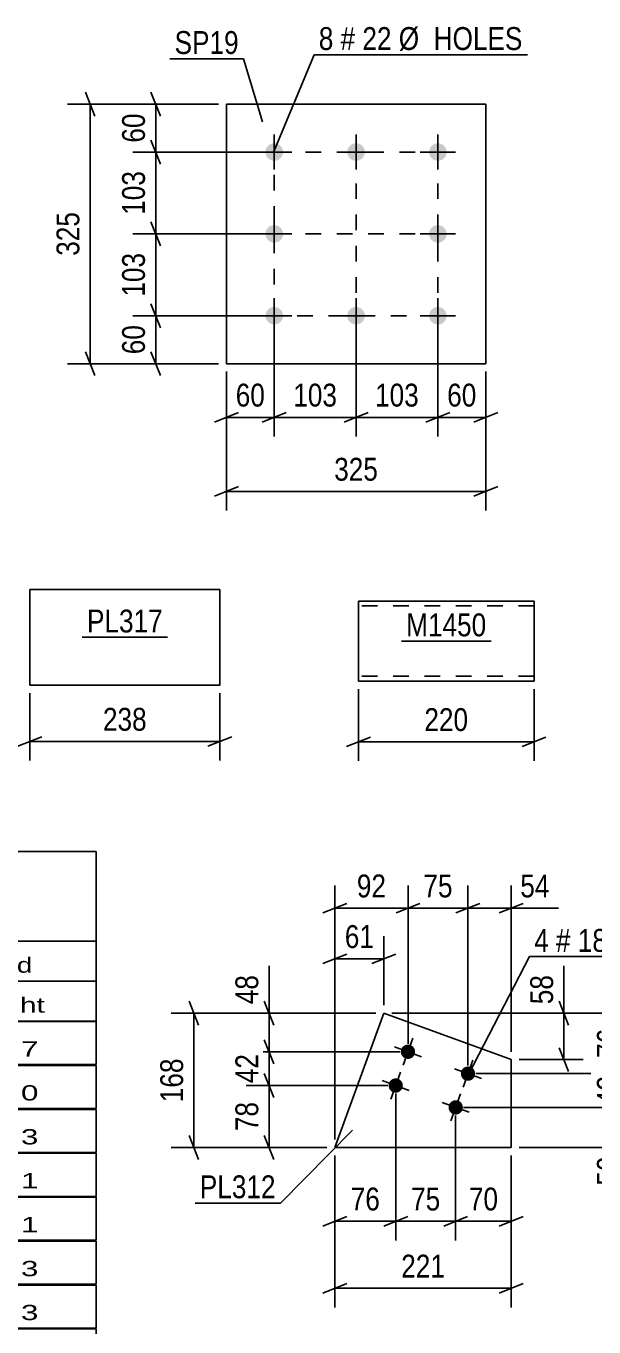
# Model space of a CAD drawing. Header units: millimetres. Extents: x 0 to 594, y 0 to 420.
# Drawn here: x 420.2 to 491.4, y 87.2 to 250.1 of the extents above; entities that cross this region are included whole.
import ezdxf

# ---------------------------------------------------------------- set-up
doc = ezdxf.new("R2010")
doc.units = ezdxf.units.MM
doc.linetypes.add('DXK_LINE_DOT2', pattern=[3.9198, 1.9599, -1.9599])
doc.styles.add('Arial Narrow', font='ARIALN.TTF', dxfattribs={"height": 0.2})

# ---------------------------------------------------------------- blocks, each defined once
blk = doc.blocks.new('Part-570345895-2939 - 2890')
at = {"color": 2, "linetype": 'Continuous'}
for p, q in [((445.34, 240.32), (445.34, 207.82)), ((477.84, 240.32), (445.34, 240.32)), ((477.84, 207.82), (477.84, 240.32)), ((445.34, 207.82), (477.84, 207.82))]:
    blk.add_line(p, q, dxfattribs=at)
blk = doc.blocks.new('Bolt-570345895-2924 - 2890')
at = {"linetype": 'Continuous'}
for points in [[(451.34, 235.42, -1), (451.34, 233.22, -1)], [(461.59, 235.42, -1), (461.59, 233.22, -1)], [(471.84, 235.42, -1), (471.84, 233.22, -1)], [(451.34, 225.17, -1), (451.34, 222.97, -1)], [(471.84, 225.17, -1), (471.84, 222.97, -1)], [(451.34, 214.92, -1), (451.34, 212.72, -1)], [(461.59, 214.92, -1), (461.59, 212.72, -1)], [(471.84, 214.92, -1), (471.84, 212.72, -1)]]:
    blk.add_hatch(color=1, dxfattribs=at).paths.add_polyline_path(points)
at = {"color": 1, "linetype": 'Continuous'}
for p, q in [((451.34, 236.52), (451.34, 232.12)), ((461.59, 236.52), (461.59, 232.12)), ((471.84, 236.52), (471.84, 232.12)), ((449.14, 234.32), (453.54, 234.32)), ((459.39, 234.32), (463.79, 234.32)), ((469.64, 234.32), (474.04, 234.32)), ((451.34, 226.27), (451.34, 221.87)), ((471.84, 226.27), (471.84, 221.87)), ((449.14, 224.07), (453.54, 224.07)), ((469.64, 224.07), (474.04, 224.07)), ((451.34, 216.02), (451.34, 211.62)), ((461.59, 216.02), (461.59, 211.62)), ((471.84, 216.02), (471.84, 211.62)), ((449.14, 213.82), (453.54, 213.82)), ((459.39, 213.82), (463.79, 213.82)), ((469.64, 213.82), (474.04, 213.82))]:
    blk.add_line(p, q, dxfattribs=at)
blk = doc.blocks.new('Part-570345895-2863 - 2849')
at = {"color": 2, "linetype": 'Continuous'}
for p, q in [((420.72, 167.56), (420.72, 179.56)), ((420.72, 179.56), (444.51, 179.56)), ((444.51, 179.56), (444.51, 167.56)), ((444.51, 167.56), (420.72, 167.56))]:
    blk.add_line(p, q, dxfattribs=at)
blk = doc.blocks.new('Part-570345895-2222 - 2208')
at = {"color": 2, "linetype": 'Continuous'}
for p, q in [((461.9, 168.17), (461.9, 178.08)), ((483.89, 178.08), (461.9, 178.08)), ((483.89, 169.28), (483.89, 178.08)), ((461.9, 168.17), (461.9, 168.08)), ((461.9, 168.08), (483.89, 168.08)), ((483.89, 168.08), (483.89, 169.28))]:
    blk.add_line(p, q, dxfattribs=at)
at = {"color": 7, "linetype": 'DXK_LINE_DOT2'}
for p, q in [((483.89, 177.48), (461.9, 177.48)), ((461.9, 168.68), (461.9, 168.73)), ((483.89, 168.68), (461.9, 168.68)), ((483.89, 168.73), (483.89, 169.05)), ((483.89, 168.68), (483.89, 168.73))]:
    blk.add_line(p, q, dxfattribs=at)
blk = doc.blocks.new('Part-570345895-11797 - 11796')
at = {"color": 2, "linetype": 'Continuous'}
for p, q in [((465.07, 126.49), (458.94, 109.67)), ((481.04, 120.67), (465.07, 126.49)), ((481.04, 109.67), (481.04, 120.67)), ((458.94, 109.67), (481.04, 109.67))]:
    blk.add_line(p, q, dxfattribs=at)
blk = doc.blocks.new('Bolt-570345895-11798 - 11796')
at = {"linetype": 'Continuous'}
for points in [[(468.94, 121.35, -1), (467.25, 121.97, -1)], [(476.46, 118.61, -1), (474.77, 119.23, -1)], [(467.4, 117.12, -1), (465.71, 117.74, -1)], [(474.92, 114.38, -1), (473.23, 115, -1)]]:
    blk.add_hatch(color=1, dxfattribs=at).paths.add_polyline_path(points)
at = {"color": 1, "linetype": 'Continuous'}
for p, q in [((466.41, 122.28), (469.79, 121.04)), ((468.71, 123.35), (467.48, 119.97)), ((476.23, 120.61), (475, 117.23)), ((467.17, 119.12), (465.94, 115.74)), ((473.92, 119.54), (477.3, 118.3)), ((464.87, 118.05), (468.25, 116.82)), ((474.69, 116.38), (473.46, 113)), ((472.38, 115.31), (475.76, 114.08))]:
    blk.add_line(p, q, dxfattribs=at)
blk = doc.blocks.new('Rectangle-570345895-3029 - 2890')
at = {"color": 1, "linetype": 'DXK_LINE_DOT2'}
blk.add_lwpolyline([(451.34, 234.32), (471.84, 234.32), (471.84, 213.82), (451.34, 213.82), (451.34, 234.32)], close=True, dxfattribs=at)
blk = doc.blocks.new('Line-570345895-3019 - 2890')
at = {"color": 1, "linetype": 'DXK_LINE_DOT2'}
blk.add_line((461.59, 234.32), (461.59, 213.52), dxfattribs=at)
blk = doc.blocks.new('Line-570345895-3012 - 2890')
at = {"color": 1, "linetype": 'DXK_LINE_DOT2'}
blk.add_line((451.34, 224.07), (471.84, 224.07), dxfattribs=at)
blk = doc.blocks.new('StraightDimension-570345895-9979 - 2890')
at = {"color": 7, "linetype": 'Continuous'}
for p, q in [((451.34, 212.82), (451.34, 198.7)), ((461.59, 212.82), (461.59, 198.7)), ((449.84, 200.5), (452.84, 201.7)), ((451.34, 201.1), (461.59, 201.1)), ((463.09, 201.7), (460.09, 200.5))]:
    blk.add_line(p, q, dxfattribs=at)
at = {"color": 0}
blk.add_wipeout([(459.81, 201.85), (459.81, 206.05), (453.12, 206.05), (453.12, 201.85)], dxfattribs=at)
at = {"color": 3, "style": 'Arial Narrow'}
blk.add_text('103', height=2.863, dxfattribs=at).set_placement((453.72, 202.45))
blk = doc.blocks.new('StraightDimension-570345895-9959 - 2890')
at = {"color": 7, "linetype": 'Continuous'}
for p, q in [((435.88, 235.82), (437.08, 232.82)), ((450.34, 234.32), (433.63, 234.32)), ((436.48, 224.07), (436.48, 234.32)), ((437.08, 222.57), (435.88, 225.57)), ((450.34, 224.07), (433.63, 224.07))]:
    blk.add_line(p, q, dxfattribs=at)
at = {"color": 0}
blk.add_wipeout([(435.73, 232.54), (431.53, 232.54), (431.53, 225.86), (435.73, 225.86)], dxfattribs=at)
at = {"color": 3, "style": 'Arial Narrow'}
blk.add_text('103', height=2.863, rotation=90.0002, dxfattribs=at).set_placement((435.13, 226.46))
blk = doc.blocks.new('StraightDimension-570345895-2941 - 2890')
at = {"color": 7, "linetype": 'Continuous'}
for p, q in [((435.88, 215.32), (437.08, 212.32)), ((450.34, 213.82), (433.63, 213.82)), ((436.48, 207.82), (436.48, 213.82)), ((437.08, 206.32), (435.88, 209.32)), ((444.34, 207.82), (433.63, 207.82))]:
    blk.add_line(p, q, dxfattribs=at)
at = {"color": 0}
blk.add_wipeout([(435.73, 213.25), (431.53, 213.25), (431.53, 208.4), (435.73, 208.4)], dxfattribs=at)
at = {"color": 3, "style": 'Arial Narrow'}
blk.add_text('60', height=2.863, rotation=90.0002, dxfattribs=at).set_placement((435.13, 209))
blk = doc.blocks.new('StraightDimension-570345895-2951 - 2890')
at = {"color": 7, "linetype": 'Continuous'}
for p, q in [((435.88, 241.82), (437.08, 238.82)), ((444.34, 240.32), (433.63, 240.32)), ((436.48, 234.32), (436.48, 240.32)), ((437.08, 232.82), (435.88, 235.82)), ((450.34, 234.32), (433.63, 234.32))]:
    blk.add_line(p, q, dxfattribs=at)
at = {"color": 0}
blk.add_wipeout([(435.73, 239.75), (431.53, 239.75), (431.53, 234.9), (435.73, 234.9)], dxfattribs=at)
at = {"color": 3, "style": 'Arial Narrow'}
blk.add_text('60', height=2.863, rotation=90.0002, dxfattribs=at).set_placement((435.13, 235.5))
blk = doc.blocks.new('StraightDimension-570345895-2966 - 2890')
at = {"color": 7, "linetype": 'Continuous'}
for p, q in [((428.86, 238.82), (427.66, 241.82)), ((444.34, 240.32), (425.41, 240.32)), ((428.26, 207.82), (428.26, 240.32)), ((427.66, 209.32), (428.86, 206.32)), ((444.34, 207.82), (425.41, 207.82))]:
    blk.add_line(p, q, dxfattribs=at)
at = {"color": 0}
blk.add_wipeout([(427.51, 227.42), (423.31, 227.42), (423.31, 220.73), (427.51, 220.73)], dxfattribs=at)
at = {"color": 3, "style": 'Arial Narrow'}
blk.add_text('325', height=2.863, rotation=90.0002, dxfattribs=at).set_placement((426.91, 221.33))
blk = doc.blocks.new('StraightDimension-570345895-2977 - 2890')
at = {"color": 7, "linetype": 'Continuous'}
for p, q in [((471.84, 212.82), (471.84, 198.7)), ((477.84, 206.82), (477.84, 198.7)), ((470.34, 200.5), (473.34, 201.7)), ((471.84, 201.1), (477.84, 201.1)), ((479.34, 201.7), (476.34, 200.5))]:
    blk.add_line(p, q, dxfattribs=at)
at = {"color": 0}
blk.add_wipeout([(477.27, 201.85), (477.27, 206.05), (472.41, 206.05), (472.41, 201.85)], dxfattribs=at)
at = {"color": 3, "style": 'Arial Narrow'}
blk.add_text('60', height=2.863, dxfattribs=at).set_placement((473.01, 202.45))
blk = doc.blocks.new('StraightDimension-570345895-2987 - 2890')
at = {"color": 7, "linetype": 'Continuous'}
for p, q in [((451.34, 212.82), (451.34, 198.7)), ((445.34, 206.82), (445.34, 198.7)), ((443.84, 200.5), (446.84, 201.7)), ((445.34, 201.1), (451.34, 201.1)), ((452.84, 201.7), (449.84, 200.5))]:
    blk.add_line(p, q, dxfattribs=at)
at = {"color": 0}
blk.add_wipeout([(450.77, 201.85), (450.77, 206.05), (445.91, 206.05), (445.91, 201.85)], dxfattribs=at)
at = {"color": 3, "style": 'Arial Narrow'}
blk.add_text('60', height=2.863, dxfattribs=at).set_placement((446.51, 202.45))
blk = doc.blocks.new('StraightDimension-570345895-9957 - 2890')
at = {"color": 7, "linetype": 'Continuous'}
for p, q in [((435.88, 225.57), (437.08, 222.57)), ((450.34, 224.07), (433.63, 224.07)), ((436.48, 213.82), (436.48, 224.07)), ((437.08, 212.32), (435.88, 215.32)), ((450.34, 213.82), (433.63, 213.82))]:
    blk.add_line(p, q, dxfattribs=at)
at = {"color": 0}
blk.add_wipeout([(435.73, 222.29), (431.53, 222.29), (431.53, 215.61), (435.73, 215.61)], dxfattribs=at)
at = {"color": 3, "style": 'Arial Narrow'}
blk.add_text('103', height=2.863, rotation=90.0002, dxfattribs=at).set_placement((435.13, 216.21))
blk = doc.blocks.new('StraightDimension-570345895-3002 - 2890')
at = {"color": 7, "linetype": 'Continuous'}
for p, q in [((445.34, 206.82), (445.34, 189.42)), ((477.84, 206.82), (477.84, 189.42)), ((446.84, 192.42), (443.84, 191.22)), ((476.34, 191.22), (479.34, 192.42)), ((445.34, 191.82), (477.84, 191.82))]:
    blk.add_line(p, q, dxfattribs=at)
at = {"color": 0}
blk.add_wipeout([(464.93, 192.57), (464.93, 196.77), (458.25, 196.77), (458.25, 192.57)], dxfattribs=at)
at = {"color": 3, "style": 'Arial Narrow'}
blk.add_text('325', height=2.863, dxfattribs=at).set_placement((458.85, 193.17))
blk = doc.blocks.new('StraightDimension-570345895-9981 - 2890')
at = {"color": 7, "linetype": 'Continuous'}
for p, q in [((461.59, 212.82), (461.59, 198.7)), ((471.84, 212.82), (471.84, 198.7)), ((460.09, 200.5), (463.09, 201.7)), ((461.59, 201.1), (471.84, 201.1)), ((473.34, 201.7), (470.34, 200.5))]:
    blk.add_line(p, q, dxfattribs=at)
at = {"color": 0}
blk.add_wipeout([(470.06, 201.85), (470.06, 206.05), (463.37, 206.05), (463.37, 201.85)], dxfattribs=at)
at = {"color": 3, "style": 'Arial Narrow'}
blk.add_text('103', height=2.863, dxfattribs=at).set_placement((463.97, 202.45))
blk = doc.blocks.new('StraightDimension-570345895-2865 - 2849')
at = {"color": 7, "linetype": 'Continuous'}
for p, q in [((420.72, 166.56), (420.72, 158.11)), ((444.51, 166.56), (444.51, 158.11)), ((422.22, 161.11), (419.22, 159.91)), ((420.72, 160.51), (444.51, 160.51)), ((443.01, 159.91), (446.01, 161.11))]:
    blk.add_line(p, q, dxfattribs=at)
at = {"color": 0}
blk.add_wipeout([(435.96, 161.26), (435.96, 165.46), (429.27, 165.46), (429.27, 161.26)], dxfattribs=at)
at = {"color": 3, "style": 'Arial Narrow'}
blk.add_text('238', height=2.863, dxfattribs=at).set_placement((429.87, 161.86))
blk = doc.blocks.new('StraightDimension-570345895-2224 - 2208')
at = {"color": 7, "linetype": 'Continuous'}
for p, q in [((461.9, 167.08), (461.9, 158.07)), ((483.89, 167.08), (483.89, 158.07)), ((463.4, 161.07), (460.4, 159.87)), ((461.9, 160.47), (483.89, 160.47)), ((482.39, 159.87), (485.39, 161.07))]:
    blk.add_line(p, q, dxfattribs=at)
at = {"color": 0}
blk.add_wipeout([(476.24, 161.22), (476.24, 165.42), (469.55, 165.42), (469.55, 161.22)], dxfattribs=at)
at = {"color": 3, "style": 'Arial Narrow'}
blk.add_text('220', height=2.863, dxfattribs=at).set_placement((470.15, 161.82))
blk = doc.blocks.new('StraightDimension-570345895-12442 - 11796')
at = {"color": 7, "linetype": 'Continuous'}
for p, q in [((458.94, 110.67), (458.94, 136.15)), ((465.07, 127.49), (465.07, 136.15)), ((457.44, 132.7), (460.44, 133.9)), ((466.57, 133.9), (463.57, 132.7)), ((458.94, 133.3), (465.07, 133.3))]:
    blk.add_line(p, q, dxfattribs=at)
at = {"color": 0}
blk.add_wipeout([(464.43, 134.05), (464.43, 138.25), (459.58, 138.25), (459.58, 134.05)], dxfattribs=at)
at = {"color": 3, "style": 'Arial Narrow'}
blk.add_text('61', height=2.863, dxfattribs=at).set_placement((460.18, 134.65))
blk = doc.blocks.new('StraightDimension-570345895-12450 - 11796')
at = {"color": 7, "linetype": 'Continuous'}
for p, q in [((441.86, 124.99), (440.66, 127.99)), ((464.07, 126.49), (438.41, 126.49)), ((441.26, 109.67), (441.26, 126.49)), ((440.66, 111.17), (441.86, 108.17)), ((457.94, 109.67), (438.41, 109.67))]:
    blk.add_line(p, q, dxfattribs=at)
at = {"color": 0}
blk.add_wipeout([(440.51, 121.42), (436.31, 121.42), (436.31, 114.74), (440.51, 114.74)], dxfattribs=at)
at = {"color": 3, "style": 'Arial Narrow'}
blk.add_text('168', height=2.863, rotation=90.0002, dxfattribs=at).set_placement((439.91, 115.34))
blk = doc.blocks.new('StraightDimension-570345895-12511 - 11796')
at = {"color": 7, "linetype": 'Continuous'}
for p, q in [((487.03, 127.99), (488.23, 124.99)), ((466.07, 126.49), (490.03, 126.49)), ((487.63, 120.67), (487.63, 126.49)), ((482.04, 120.67), (490.03, 120.67)), ((488.23, 119.17), (487.03, 122.17))]:
    blk.add_line(p, q, dxfattribs=at)
at = {"color": 0}
blk.add_wipeout([(486.88, 131.87), (482.68, 131.87), (482.68, 127.01), (486.88, 127.01)], dxfattribs=at)
at = {"color": 7, "linetype": 'Continuous'}
blk.add_line((487.63, 126.49), (487.63, 132.4), dxfattribs=at)
blk.add_line((487.63, 126.49), (487.63, 132.4), dxfattribs=at)
at = {"color": 3, "style": 'Arial Narrow'}
blk.add_text('58', height=2.863, rotation=90.0002, dxfattribs=at).set_placement((486.28, 127.61))
blk = doc.blocks.new('StraightDimension-570345895-12419 - 11796')
at = {"color": 7, "linetype": 'Continuous'}
for p, q in [((475.61, 119.92), (475.61, 142.49)), ((481.04, 121.67), (481.04, 142.49)), ((474.11, 139.04), (477.11, 140.24)), ((482.54, 140.24), (479.54, 139.04)), ((475.61, 139.64), (481.04, 139.64))]:
    blk.add_line(p, q, dxfattribs=at)
at = {"color": 0}
blk.add_wipeout([(486.42, 140.39), (486.42, 144.59), (481.57, 144.59), (481.57, 140.39)], dxfattribs=at)
at = {"color": 7, "linetype": 'Continuous'}
blk.add_line((481.04, 139.64), (486.95, 139.64), dxfattribs=at)
blk.add_line((481.04, 139.64), (486.95, 139.64), dxfattribs=at)
at = {"color": 3, "style": 'Arial Narrow'}
blk.add_text('54', height=2.863, dxfattribs=at).set_placement((482.17, 140.99))
blk = doc.blocks.new('StraightDimension-570345895-12420 - 11796')
at = {"color": 7, "linetype": 'Continuous'}
for p, q in [((468.1, 122.66), (468.1, 142.49)), ((475.61, 119.92), (475.61, 142.49)), ((466.6, 139.04), (469.6, 140.24)), ((477.11, 140.24), (474.11, 139.04)), ((468.1, 139.64), (475.61, 139.64))]:
    blk.add_line(p, q, dxfattribs=at)
at = {"color": 0}
blk.add_wipeout([(474.28, 140.39), (474.28, 144.59), (469.43, 144.59), (469.43, 140.39)], dxfattribs=at)
at = {"color": 3, "style": 'Arial Narrow'}
blk.add_text('75', height=2.863, dxfattribs=at).set_placement((470.03, 140.99))
blk = doc.blocks.new('StraightDimension-570345895-12421 - 11796')
at = {"color": 7, "linetype": 'Continuous'}
for p, q in [((458.94, 110.67), (458.94, 142.49)), ((468.1, 122.66), (468.1, 142.49)), ((457.44, 139.04), (460.44, 140.24)), ((469.6, 140.24), (466.6, 139.04)), ((458.94, 139.64), (468.1, 139.64))]:
    blk.add_line(p, q, dxfattribs=at)
at = {"color": 0}
blk.add_wipeout([(465.95, 140.39), (465.95, 144.59), (461.09, 144.59), (461.09, 140.39)], dxfattribs=at)
at = {"color": 3, "style": 'Arial Narrow'}
blk.add_text('92', height=2.863, dxfattribs=at).set_placement((461.69, 140.99))
blk = doc.blocks.new('StraightDimension-570345895-12457 - 11796')
at = {"color": 7, "linetype": 'Continuous'}
for p, q in [((450.08, 127.99), (451.28, 124.99)), ((464.07, 126.49), (447.83, 126.49)), ((450.68, 121.66), (450.68, 126.49)), ((451.28, 120.16), (450.08, 123.16)), ((467.1, 121.66), (447.83, 121.66))]:
    blk.add_line(p, q, dxfattribs=at)
at = {"color": 0}
blk.add_wipeout([(449.93, 131.87), (445.73, 131.87), (445.73, 127.01), (449.93, 127.01)], dxfattribs=at)
at = {"color": 7, "linetype": 'Continuous'}
blk.add_line((450.68, 126.49), (450.68, 132.4), dxfattribs=at)
blk.add_line((450.68, 126.49), (450.68, 132.4), dxfattribs=at)
at = {"color": 3, "style": 'Arial Narrow'}
blk.add_text('48', height=2.863, rotation=90.0002, dxfattribs=at).set_placement((449.33, 127.61))
blk = doc.blocks.new('StraightDimension-570345895-12458 - 11796')
at = {"color": 7, "linetype": 'Continuous'}
for p, q in [((450.08, 123.16), (451.28, 120.16)), ((467.1, 121.66), (447.83, 121.66)), ((450.68, 117.43), (450.68, 121.66)), ((451.28, 115.93), (450.08, 118.93)), ((465.56, 117.43), (447.83, 117.43))]:
    blk.add_line(p, q, dxfattribs=at)
at = {"color": 0}
blk.add_wipeout([(449.93, 121.97), (445.73, 121.97), (445.73, 117.12), (449.93, 117.12)], dxfattribs=at)
at = {"color": 3, "style": 'Arial Narrow'}
blk.add_text('42', height=2.863, rotation=90.0002, dxfattribs=at).set_placement((449.33, 117.72))
blk = doc.blocks.new('StraightDimension-570345895-12523 - 11796')
at = {"color": 7, "linetype": 'Continuous'}
for p, q in [((474.07, 113.69), (474.07, 98.04)), ((481.04, 108.67), (481.04, 98.04)), ((472.57, 99.84), (475.57, 101.04)), ((482.54, 101.04), (479.54, 99.84)), ((474.07, 100.44), (481.04, 100.44))]:
    blk.add_line(p, q, dxfattribs=at)
at = {"color": 0}
blk.add_wipeout([(479.98, 101.19), (479.98, 105.39), (475.13, 105.39), (475.13, 101.19)], dxfattribs=at)
at = {"color": 3, "style": 'Arial Narrow'}
blk.add_text('70', height=2.863, dxfattribs=at).set_placement((475.73, 101.79))
blk = doc.blocks.new('StraightDimension-570345895-12459 - 11796')
at = {"color": 7, "linetype": 'Continuous'}
for p, q in [((450.08, 118.93), (451.28, 115.93)), ((465.56, 117.43), (447.83, 117.43)), ((450.68, 109.67), (450.68, 117.43)), ((451.28, 108.17), (450.08, 111.17)), ((457.94, 109.67), (447.83, 109.67))]:
    blk.add_line(p, q, dxfattribs=at)
at = {"color": 0}
blk.add_wipeout([(449.93, 115.98), (445.73, 115.98), (445.73, 111.12), (449.93, 111.12)], dxfattribs=at)
at = {"color": 3, "style": 'Arial Narrow'}
blk.add_text('78', height=2.863, rotation=90.0002, dxfattribs=at).set_placement((449.33, 111.72))
blk = doc.blocks.new('StraightDimension-570345895-12480 - 11796')
at = {"color": 7, "linetype": 'Continuous'}
for p, q in [((495.39, 127.99), (496.59, 124.99)), ((466.07, 126.49), (498.39, 126.49)), ((495.99, 118.92), (495.99, 126.49)), ((476.61, 118.92), (498.39, 118.92)), ((496.59, 117.42), (495.39, 120.42))]:
    blk.add_line(p, q, dxfattribs=at)
at = {"color": 0}
blk.add_wipeout([(495.24, 125.13), (491.04, 125.13), (491.04, 120.28), (495.24, 120.28)], dxfattribs=at)
at = {"color": 3, "style": 'Arial Narrow'}
blk.add_text('76', height=2.863, rotation=90.0002, dxfattribs=at).set_placement((494.64, 120.88))
blk = doc.blocks.new('StraightDimension-570345895-12481 - 11796')
at = {"color": 7, "linetype": 'Continuous'}
for p, q in [((476.61, 118.92), (498.39, 118.92)), ((495.39, 120.42), (496.59, 117.42)), ((495.99, 114.69), (495.99, 118.92)), ((496.59, 113.19), (495.39, 116.19)), ((475.07, 114.69), (498.39, 114.69))]:
    blk.add_line(p, q, dxfattribs=at)
at = {"color": 0}
blk.add_wipeout([(495.24, 119.23), (491.04, 119.23), (491.04, 114.38), (495.24, 114.38)], dxfattribs=at)
at = {"color": 3, "style": 'Arial Narrow'}
blk.add_text('42', height=2.863, rotation=90.0002, dxfattribs=at).set_placement((494.64, 114.98))
blk = doc.blocks.new('StraightDimension-570345895-12482 - 11796')
at = {"color": 7, "linetype": 'Continuous'}
for p, q in [((495.39, 116.19), (496.59, 113.19)), ((475.07, 114.69), (498.39, 114.69)), ((495.99, 109.67), (495.99, 114.69)), ((496.59, 108.17), (495.39, 111.17)), ((482.04, 109.67), (498.39, 109.67))]:
    blk.add_line(p, q, dxfattribs=at)
at = {"color": 0}
blk.add_wipeout([(495.24, 109.15), (491.04, 109.15), (491.04, 104.29), (495.24, 104.29)], dxfattribs=at)
at = {"color": 7, "linetype": 'Continuous'}
blk.add_line((495.99, 109.67), (495.99, 103.77), dxfattribs=at)
blk.add_line((495.99, 109.67), (495.99, 103.77), dxfattribs=at)
at = {"color": 3, "style": 'Arial Narrow'}
blk.add_text('50', height=2.863, rotation=90.0002, dxfattribs=at).set_placement((494.64, 104.89))
blk = doc.blocks.new('StraightDimension-570345895-12524 - 11796')
at = {"color": 7, "linetype": 'Continuous'}
for p, q in [((466.56, 116.43), (466.56, 98.04)), ((474.07, 113.69), (474.07, 98.04)), ((465.06, 99.84), (468.06, 101.04)), ((475.57, 101.04), (472.57, 99.84)), ((466.56, 100.44), (474.07, 100.44))]:
    blk.add_line(p, q, dxfattribs=at)
at = {"color": 0}
blk.add_wipeout([(472.74, 101.19), (472.74, 105.39), (467.89, 105.39), (467.89, 101.19)], dxfattribs=at)
at = {"color": 3, "style": 'Arial Narrow'}
blk.add_text('75', height=2.863, dxfattribs=at).set_placement((468.49, 101.79))
blk = doc.blocks.new('StraightDimension-570345895-12525 - 11796')
at = {"color": 7, "linetype": 'Continuous'}
for p, q in [((466.56, 116.43), (466.56, 98.04)), ((458.94, 108.67), (458.94, 98.04)), ((457.44, 99.84), (460.44, 101.04)), ((468.06, 101.04), (465.06, 99.84)), ((458.94, 100.44), (466.56, 100.44))]:
    blk.add_line(p, q, dxfattribs=at)
at = {"color": 0}
blk.add_wipeout([(465.18, 101.19), (465.18, 105.39), (460.32, 105.39), (460.32, 101.19)], dxfattribs=at)
at = {"color": 3, "style": 'Arial Narrow'}
blk.add_text('76', height=2.863, dxfattribs=at).set_placement((460.92, 101.79))
blk = doc.blocks.new('StraightDimension-570345895-12544 - 11796')
at = {"color": 7, "linetype": 'Continuous'}
for p, q in [((458.94, 108.67), (458.94, 89.64)), ((481.04, 108.67), (481.04, 89.64)), ((460.44, 92.64), (457.44, 91.44)), ((458.94, 92.04), (481.04, 92.04)), ((479.54, 91.44), (482.54, 92.64))]:
    blk.add_line(p, q, dxfattribs=at)
at = {"color": 0}
blk.add_wipeout([(473.33, 92.79), (473.33, 96.99), (466.65, 96.99), (466.65, 92.79)], dxfattribs=at)
at = {"color": 3, "style": 'Arial Narrow'}
blk.add_text('221', height=2.863, dxfattribs=at).set_placement((467.25, 93.39))
blk = doc.blocks.new('Unknown-570345895-13257 - 11720')
at = {"color": 7, "linetype": 'Continuous'}
for p, q in [((269, 146.75), (429, 146.75)), ((269, 135.5), (269, 146.75)), ((429, 146.75), (429, 135.5)), ((269, 135.5), (429, 135.5)), ((269, 135.5), (269, 130.5)), ((429, 135.5), (429, 130.5)), ((269, 130.5), (429, 130.5)), ((269, 130.5), (269, 125.5)), ((293, 130.5), (293, 125.5)), ((328.5, 130.5), (328.5, 125.5)), ((354.5, 130.5), (354.5, 125.5)), ((367.5, 130.5), (367.5, 125.5)), ((385, 130.5), (385, 125.5)), ((407, 130.5), (407, 125.5)), ((429, 130.5), (429, 125.5)), ((269, 125.5), (429, 125.5)), ((269, 125.45), (269, 120.05)), ((269, 125.45), (429, 125.45)), ((293, 125.5), (293, 120)), ((328.5, 125.5), (328.5, 120)), ((354.5, 125.5), (354.5, 120)), ((367.5, 125.5), (367.5, 120)), ((385, 125.5), (385, 120)), ((407, 125.5), (407, 120)), ((429, 125.45), (429, 120.05)), ((269, 120.05), (429, 120.05)), ((269, 119.95), (269, 114.55)), ((269, 119.95), (429, 119.95)), ((293, 120), (293, 114.5)), ((328.5, 120), (328.5, 114.5)), ((354.5, 120), (354.5, 114.5)), ((367.5, 120), (367.5, 114.5)), ((385, 120), (385, 114.5)), ((407, 120), (407, 114.5)), ((429, 119.95), (429, 114.55)), ((269, 114.55), (429, 114.55)), ((269, 114.45), (269, 109.05)), ((269, 114.45), (429, 114.45)), ((293, 114.5), (293, 109)), ((328.5, 114.5), (328.5, 109)), ((354.5, 114.5), (354.5, 109)), ((367.5, 114.5), (367.5, 109)), ((385, 114.5), (385, 109)), ((407, 114.5), (407, 109)), ((429, 114.45), (429, 109.05)), ((269, 109.05), (429, 109.05)), ((269, 108.95), (269, 103.55)), ((269, 108.95), (429, 108.95)), ((293, 109), (293, 103.5)), ((328.5, 109), (328.5, 103.5)), ((354.5, 109), (354.5, 103.5)), ((367.5, 109), (367.5, 103.5)), ((385, 109), (385, 103.5)), ((407, 109), (407, 103.5)), ((429, 108.95), (429, 103.55)), ((269, 103.55), (429, 103.55)), ((269, 103.45), (269, 98.05)), ((269, 103.45), (429, 103.45)), ((293, 103.5), (293, 98)), ((328.5, 103.5), (328.5, 98)), ((354.5, 103.5), (354.5, 98)), ((367.5, 103.5), (367.5, 98)), ((385, 103.5), (385, 98)), ((407, 103.5), (407, 98)), ((429, 103.45), (429, 98.05)), ((269, 98.05), (429, 98.05)), ((269, 97.95), (269, 92.55)), ((269, 97.95), (429, 97.95)), ((293, 98), (293, 92.5)), ((328.5, 98), (328.5, 92.5)), ((354.5, 98), (354.5, 92.5)), ((367.5, 98), (367.5, 92.5)), ((385, 98), (385, 92.5)), ((407, 98), (407, 92.5)), ((429, 97.95), (429, 92.55)), ((269, 92.55), (429, 92.55)), ((269, 92.45), (269, 87.05)), ((269, 92.45), (429, 92.45)), ((293, 92.5), (293, 87)), ((328.5, 92.5), (328.5, 87)), ((354.5, 92.5), (354.5, 87)), ((367.5, 92.5), (367.5, 87)), ((385, 92.5), (385, 87)), ((407, 92.5), (407, 87)), ((429, 92.45), (429, 87.05)), ((269, 87.05), (429, 87.05)), ((269, 86.95), (269, 81.55)), ((269, 86.95), (429, 86.95)), ((293, 87), (293, 81.5)), ((328.5, 87), (328.5, 81.5)), ((354.5, 87), (354.5, 81.5)), ((367.5, 87), (367.5, 81.5)), ((385, 87), (385, 81.5)), ((407, 87), (407, 81.5)), ((429, 86.95), (429, 81.55)), ((269, 81.55), (429, 81.55)), ((293, 81.5), (293, 76)), ((328.5, 81.5), (328.5, 76)), ((354.5, 81.5), (354.5, 76)), ((367.5, 81.5), (367.5, 76)), ((385, 81.5), (385, 76)), ((407, 81.5), (407, 76)), ((269, 81.45), (269, 76.05)), ((269, 81.45), (429, 81.45)), ((429, 81.45), (429, 76.05)), ((269, 76.05), (429, 76.05)), ((269, 75.95), (269, 70.55)), ((269, 75.95), (429, 75.95)), ((293, 76), (293, 70.5)), ((328.5, 76), (328.5, 70.5)), ((354.5, 76), (354.5, 70.5)), ((367.5, 76), (367.5, 70.5)), ((385, 76), (385, 70.5)), ((407, 76), (407, 70.5)), ((429, 75.95), (429, 70.55)), ((269, 70.55), (429, 70.55)), ((269, 70.45), (269, 65.05)), ((269, 70.45), (429, 70.45)), ((293, 70.5), (293, 65)), ((328.5, 70.5), (328.5, 65)), ((354.5, 70.5), (354.5, 65)), ((367.5, 70.5), (367.5, 65)), ((385, 70.5), (385, 65)), ((407, 70.5), (407, 65)), ((429, 70.45), (429, 65.05)), ((269, 65.05), (429, 65.05)), ((269, 64.95), (269, 59.55)), ((269, 64.95), (429, 64.95)), ((293, 65), (293, 59.5)), ((328.5, 65), (328.5, 59.5)), ((354.5, 65), (354.5, 59.5)), ((367.5, 65), (367.5, 59.5)), ((385, 65), (385, 59.5)), ((407, 65), (407, 59.5)), ((429, 64.95), (429, 59.55)), ((269, 59.55), (429, 59.55)), ((269, 59.45), (269, 54.05)), ((269, 59.45), (429, 59.45)), ((293, 59.5), (293, 54)), ((328.5, 59.5), (328.5, 54)), ((354.5, 59.5), (354.5, 54)), ((367.5, 59.5), (367.5, 54)), ((385, 59.5), (385, 54)), ((407, 59.5), (407, 54)), ((429, 59.45), (429, 54.05)), ((269, 54.05), (429, 54.05)), ((269, 53.95), (269, 48.55)), ((269, 53.95), (429, 53.95)), ((293, 54), (293, 48.5)), ((328.5, 54), (328.5, 48.5)), ((354.5, 54), (354.5, 48.5)), ((367.5, 54), (367.5, 48.5)), ((385, 54), (385, 48.5)), ((407, 54), (407, 48.5)), ((429, 53.95), (429, 48.55)), ((269, 48.55), (429, 48.55)), ((269, 48.45), (269, 43.05)), ((269, 48.45), (429, 48.45)), ((293, 48.5), (293, 43)), ((328.5, 48.5), (328.5, 43)), ((354.5, 48.5), (354.5, 43)), ((367.5, 48.5), (367.5, 43)), ((385, 48.5), (385, 43)), ((407, 48.5), (407, 43)), ((429, 48.45), (429, 43.05)), ((269, 43.05), (429, 43.05)), ((269, 42.95), (269, 37.55)), ((269, 42.95), (429, 42.95)), ((293, 43), (293, 37.5)), ((328.5, 43), (328.5, 37.5)), ((354.5, 43), (354.5, 37.5)), ((367.5, 43), (367.5, 37.5)), ((385, 43), (385, 37.5)), ((407, 43), (407, 37.5)), ((429, 42.95), (429, 37.55)), ((269, 37.55), (429, 37.55)), ((293, 37.5), (293, 32)), ((328.5, 37.5), (328.5, 32)), ((354.5, 37.5), (354.5, 32)), ((367.5, 37.5), (367.5, 32)), ((385, 37.5), (385, 32)), ((407, 37.5), (407, 32)), ((269, 37.45), (269, 32.05)), ((269, 37.45), (429, 37.45)), ((429, 37.45), (429, 32.05)), ((269, 32.05), (429, 32.05)), ((269, 31.95), (269, 26.55)), ((269, 31.95), (429, 31.95)), ((293, 32), (293, 26.5)), ((328.5, 32), (328.5, 26.5)), ((354.5, 32), (354.5, 26.5)), ((367.5, 32), (367.5, 26.5)), ((385, 32), (385, 26.5)), ((407, 32), (407, 26.5)), ((429, 31.95), (429, 26.55)), ((269, 26.55), (429, 26.55)), ((269, 26.45), (269, 21.05)), ((269, 26.45), (429, 26.45)), ((293, 26.5), (293, 21)), ((328.5, 26.5), (328.5, 21)), ((354.5, 26.5), (354.5, 21)), ((367.5, 26.5), (367.5, 21)), ((385, 26.5), (385, 21)), ((407, 26.5), (407, 21)), ((429, 26.45), (429, 21.05)), ((269, 21.05), (429, 21.05)), ((269, 20.95), (269, 15.55)), ((269, 20.95), (429, 20.95)), ((293, 21), (293, 15.5)), ((328.5, 21), (328.5, 15.5)), ((354.5, 21), (354.5, 15.5)), ((367.5, 21), (367.5, 15.5)), ((385, 21), (385, 15.5)), ((407, 21), (407, 15.5)), ((429, 20.95), (429, 15.55)), ((269, 15.55), (429, 15.55)), ((269, 15.45), (269, 10.05)), ((269, 15.45), (429, 15.45)), ((293, 15.5), (293, 10)), ((328.5, 15.5), (328.5, 10)), ((354.5, 15.5), (354.5, 10)), ((367.5, 15.5), (367.5, 10)), ((385, 15.5), (385, 10)), ((407, 15.5), (407, 10)), ((429, 15.45), (429, 10.05)), ((269, 10.05), (429, 10.05)), ((269, 10), (429, 10)), ((269, 10), (269, 5)), ((385, 10), (385, 5)), ((407, 10), (407, 5)), ((429, 10), (429, 5)), ((269, 5), (429, 5))]:
    blk.add_line(p, q, dxfattribs=at)
at = {"color": 7, "style": 'Arial Narrow'}
for s, height, width, p in [('GENERAL NOTES & WELD DETAILS :', 2.8633, 1.4, (270.15, 139.06)), ('REFER TYP DRAWING TYP-01', 1.9089, 1.6, (353.7, 139.16)), ("MATERIAL LIST FOR ASSEMBLY MK'D", 1.9089, 1.6, (270.15, 131.56)), ('TR561', 1.909, 1.794707, (362.9, 131.47)), ('1', 1.91, 1.794707, (391.08, 131.56)), ('No. Required', 1.9089, 1.6, (400.41, 131.56)), ('Mark', 1.909, 1.7, (270.34, 126.5)), ('Profile', 1.909, 1.7, (303.41, 126.5)), ('Material', 1.909, 1.7, (333.54, 126.56)), ('No.', 1.909, 1.7, (358.5, 126.56)), ('Length', 1.909, 1.7, (369, 126.56)), ('Area', 1.909, 1.7, (391.5, 126.56)), ('Weight', 1.909, 1.7, (411, 126.56))]:
    blk.add_text(s, height=height, dxfattribs=dict(at, width=width)).set_placement(p)
at = {"color": 7, "linetype": 'Continuous', "style": 'Arial Narrow'}
for s, height, width, p in [('BC364', 1.909, 1.794707, (270.5, 121.06)), ('SHS100*6', 1.909, 1.794707, (295, 121.06)), ('E350', 1.909, 1.794707, (334.74, 121.06)), ('1', 1.91, 1.794707, (358.86, 121.06)), ('5066', 1.909, 1.794707, (371.58, 121.06)), ('2.0', 1.909, 1.794707, (395.32, 121.06)), ('89.7', 1.909, 1.794707, (414.14, 121.06)), ('TR561', 1.909, 1.794707, (270.5, 115.56)), ('SHS100*6', 1.909, 1.794707, (295, 115.56)), ('E350', 1.909, 1.794707, (334.74, 115.56)), ('1', 1.91, 1.794707, (358.86, 115.56)), ('4746', 1.909, 1.794707, (371.58, 115.56)), ('1.9', 1.909, 1.794707, (395.32, 115.56)), ('84.0', 1.909, 1.794707, (414.14, 115.56)), ('M445', 1.909, 1.794707, (270.5, 110.06)), ('SHS91.5*4', 1.909, 1.794707, (295, 110.06)), ('E350', 1.909, 1.794707, (334.74, 110.06)), ('2', 1.91, 1.794707, (358.86, 110.06)), ('3279', 1.909, 1.794707, (371.58, 110.06)), ('1.2', 1.909, 1.794707, (395.32, 110.06)), ('71.3', 1.909, 1.794707, (414.14, 110.06)), ('M442', 1.909, 1.794707, (270.5, 104.56)), ('SHS100*6', 1.909, 1.794707, (295, 104.56)), ('E350', 1.909, 1.794707, (334.74, 104.56)), ('1', 1.91, 1.794707, (358.86, 104.56)), ('3186', 1.909, 1.794707, (371.58, 104.56)), ('1.2', 1.909, 1.794707, (395.32, 104.56)), ('55.1', 1.909, 1.794707, (414.14, 104.56)), ('SP19', 1.909, 1.794707, (270.5, 99.06)), ('PL16*325', 1.909, 1.794707, (295, 99.06)), ('E350', 1.909, 1.794707, (334.74, 99.06)), ('325', 1.909, 1.794707, (373.77, 99.06)), ('0.2', 1.909, 1.794707, (395.32, 99.06)), ('53.1', 1.909, 1.794707, (414.14, 99.06)), ('4', 1.91, 1.794707, (358.86, 99.06)), ('SP20', 1.909, 1.794707, (270.5, 93.56)), ('PL20*380', 1.909, 1.794707, (295, 93.56)), ('E350', 1.909, 1.794707, (334.74, 93.56)), ('2', 1.91, 1.794707, (358.86, 93.56)), ('380', 1.909, 1.794707, (373.77, 93.56)), ('0.3', 1.909, 1.794707, (395.32, 93.56)), ('45.3', 1.909, 1.794707, (414.14, 93.56)), ('PL581', 1.909, 1.794707, (270.5, 88.06)), ('PL12*300', 1.909, 1.794707, (295, 88.06)), ('E350', 1.909, 1.794707, (334.74, 88.06)), ('3', 1.91, 1.794707, (358.86, 88.06)), ('310', 1.909, 1.794707, (373.77, 88.06)), ('0.2', 1.909, 1.794707, (395.32, 88.06)), ('26.3', 1.909, 1.794707, (414.14, 88.06)), ('PL365', 1.909, 1.794707, (270.5, 82.56)), ('PL12*304', 1.909, 1.794707, (295, 82.56)), ('E350', 1.909, 1.794707, (334.74, 82.56)), ('1', 1.91, 1.794707, (358.86, 82.56)), ('396', 1.909, 1.794707, (373.77, 82.56)), ('0.2', 1.909, 1.794707, (395.32, 82.56)), ('10.5', 1.909, 1.794707, (414.14, 82.56)), ('M1362', 1.909, 1.794707, (270.5, 77.06)), ('RHS100*100*6', 1.9089, 1.794707, (295, 77.06)), ('E350', 1.909, 1.794707, (334.74, 77.06)), ('3', 1.91, 1.794707, (358.86, 77.06)), ('196', 1.909, 1.794707, (373.77, 77.06)), ('0.1', 1.909, 1.794707, (395.32, 77.06)), ('10.4', 1.909, 1.794707, (414.14, 77.06)), ('TB74', 1.909, 1.794707, (270.5, 71.56)), ('RHS150*110*6', 1.9089, 1.794707, (295, 71.56)), ('E350', 1.909, 1.794707, (334.74, 71.56)), ('2', 1.91, 1.794707, (358.86, 71.56)), ('200', 1.909, 1.794707, (373.77, 71.56)), ('0.1', 1.909, 1.794707, (395.32, 71.56)), ('9.3', 1.909, 1.794707, (416.33, 71.56)), ('PL361', 1.909, 1.794707, (270.5, 66.06)), ('PL12*250', 1.909, 1.794707, (295, 66.06)), ('E350', 1.909, 1.794707, (334.74, 66.06)), ('1', 1.91, 1.794707, (358.86, 66.06)), ('404', 1.909, 1.794707, (373.77, 66.06)), ('0.2', 1.909, 1.794707, (395.32, 66.06)), ('8.5', 1.909, 1.794707, (416.33, 66.06)), ('PL538', 1.909, 1.794707, (270.5, 60.56)), ('PL10*150', 1.909, 1.794707, (295, 60.56)), ('E350', 1.909, 1.794707, (334.74, 60.56)), ('2', 1.91, 1.794707, (358.86, 60.56)), ('170', 1.909, 1.794707, (373.77, 60.56)), ('0.1', 1.909, 1.794707, (395.32, 60.56)), ('4.0', 1.909, 1.794707, (416.33, 60.56)), ('M1450', 1.909, 1.794707, (270.5, 55.06)), ('RHS100*100*6', 1.9089, 1.794707, (295, 55.06)), ('E350', 1.909, 1.794707, (334.74, 55.06)), ('1', 1.91, 1.794707, (358.86, 55.06)), ('220', 1.909, 1.794707, (373.77, 55.06)), ('0.1', 1.909, 1.794707, (395.32, 55.06)), ('3.9', 1.909, 1.794707, (416.33, 55.06)), ('PL362', 1.909, 1.794707, (270.5, 49.56)), ('PL10*120', 1.909, 1.794707, (295, 49.56)), ('E350', 1.909, 1.794707, (334.74, 49.56)), ('1', 1.91, 1.794707, (358.86, 49.56)), ('404', 1.909, 1.794707, (373.77, 49.56)), ('0.1', 1.909, 1.794707, (395.32, 49.56)), ('3.8', 1.909, 1.794707, (416.33, 49.56)), ('PL359', 1.909, 1.794707, (270.5, 44.06)), ('PL10*120', 1.909, 1.794707, (295, 44.06)), ('E350', 1.909, 1.794707, (334.74, 44.06)), ('1', 1.91, 1.794707, (358.86, 44.06)), ('396', 1.909, 1.794707, (373.77, 44.06)), ('0.1', 1.909, 1.794707, (395.32, 44.06)), ('3.7', 1.909, 1.794707, (416.33, 44.06)), ('ST33', 1.909, 1.794707, (270.5, 38.56)), ('PL8*100', 1.909, 1.794707, (295, 38.56)), ('E350', 1.909, 1.794707, (334.74, 38.56)), ('8', 1.91, 1.794707, (358.86, 38.56)), ('135', 1.909, 1.794707, (373.77, 38.56)), ('0.0', 1.909, 1.794707, (395.32, 38.56)), ('3.3', 1.909, 1.794707, (416.33, 38.56)), ('ST32', 1.909, 1.794707, (270.5, 33.06)), ('PL8*100', 1.909, 1.794707, (295, 33.06)), ('E350', 1.909, 1.794707, (334.74, 33.06)), ('8', 1.91, 1.794707, (358.86, 33.06)), ('121', 1.909, 1.794707, (373.77, 33.06)), ('0.0', 1.909, 1.794707, (395.32, 33.06)), ('3.0', 1.909, 1.794707, (416.33, 33.06)), ('PL316', 1.909, 1.794707, (270.5, 27.56)), ('PL12*178', 1.909, 1.794707, (295, 27.56)), ('E350', 1.909, 1.794707, (334.74, 27.56)), ('1', 1.91, 1.794707, (358.86, 27.56)), ('238', 1.909, 1.794707, (373.77, 27.56)), ('0.1', 1.909, 1.794707, (395.32, 27.56)), ('2.8', 1.909, 1.794707, (416.33, 27.56)), ('PL312', 1.909, 1.794707, (270.5, 22.06)), ('PL12*168', 1.909, 1.794707, (295, 22.06)), ('E350', 1.909, 1.794707, (334.74, 22.06)), ('1', 1.91, 1.794707, (358.86, 22.06)), ('221', 1.909, 1.794707, (373.77, 22.06)), ('0.1', 1.909, 1.794707, (395.32, 22.06)), ('2.6', 1.909, 1.794707, (416.33, 22.06)), ('PL317', 1.909, 1.794707, (270.5, 16.56)), ('PL10*120', 1.909, 1.794707, (295, 16.56)), ('E350', 1.909, 1.794707, (334.74, 16.56)), ('1', 1.91, 1.794707, (358.86, 16.56)), ('238', 1.909, 1.794707, (373.77, 16.56)), ('0.1', 1.909, 1.794707, (395.32, 16.56)), ('2.2', 1.909, 1.794707, (416.33, 16.56)), ('PL313', 1.909, 1.794707, (270.5, 11.06)), ('PL10*120', 1.909, 1.794707, (295, 11.06)), ('E350', 1.909, 1.794707, (334.74, 11.06)), ('1', 1.91, 1.794707, (358.86, 11.06)), ('221', 1.909, 1.794707, (373.77, 11.06)), ('0.1', 1.909, 1.794707, (395.32, 11.06)), ('2.1', 1.909, 1.794707, (416.33, 11.06)), ('Total', 1.909, 1.7, (371.33, 6.5)), ('11.5', 1.909, 1.794707, (392.64, 6.5)), ('495.0', 1.909, 1.794707, (411.96, 6.5))]:
    blk.add_text(s, height=height, dxfattribs=dict(at, width=width)).set_placement(p)
blk = doc.blocks.new('Mark-570345895-2920 - 2890')
at = {"color": 0}
for points in [[(458.75, 247.1), (458.75, 250.1), (456.92, 250.1), (456.92, 247.1)], [(461.48, 247.1), (461.48, 250.1), (459.65, 250.1), (459.65, 247.1)], [(466.04, 247.1), (466.04, 250.1), (462.38, 250.1), (462.38, 247.1)], [(482.46, 247.1), (482.46, 250.1), (466.94, 250.1), (466.94, 247.1)]]:
    blk.add_wipeout(points, dxfattribs=at)
for points in [[(458.75, 247.1), (458.75, 250.1), (456.92, 250.1), (456.92, 247.1)], [(461.48, 247.1), (461.48, 250.1), (459.65, 250.1), (459.65, 247.1)], [(466.04, 247.1), (466.04, 250.1), (462.38, 250.1), (462.38, 247.1)], [(482.46, 247.1), (482.46, 250.1), (466.94, 250.1), (466.94, 247.1)]]:
    blk.add_wipeout(points, dxfattribs=at)
at = {"color": 7, "linetype": 'Continuous'}
for p, q in [((451.27, 234.38), (456.32, 246.5)), ((456.32, 246.5), (483.06, 246.5))]:
    blk.add_line(p, q, dxfattribs=at)
at = {"color": 3, "style": 'Arial Narrow'}
for s, height, p in [('8', 2.86, (456.92, 247.1)), ('#', 2.86, (459.65, 247.1)), ('22', 2.863, (462.38, 247.1)), ('Ø  HOLES', 2.863, (466.94, 247.1))]:
    blk.add_text(s, height=height, dxfattribs=at).set_placement(p)
blk = doc.blocks.new('Mark-570345895-2935 - 2890')
at = {"color": 0}
blk.add_wipeout([(446.88, 246.6), (446.88, 249.6), (438.85, 249.6), (438.85, 246.6)], dxfattribs=at)
blk.add_wipeout([(446.88, 246.6), (446.88, 249.6), (438.85, 249.6), (438.85, 246.6)], dxfattribs=at)
at = {"color": 30, "linetype": 'Continuous'}
for p in [(438.25, 246), (449.87, 238.12)]:
    blk.add_line(p, (447.48, 246), dxfattribs=at)
at = {"color": 3, "style": 'Arial Narrow'}
blk.add_text('SP19', height=2.863, dxfattribs=at).set_placement((438.85, 246.6))
blk = doc.blocks.new('Mark-570345895-2861 - 2849')
at = {"color": 0}
blk.add_wipeout([(437.37, 174.16), (437.37, 177.16), (427.87, 177.16), (427.87, 174.16)], dxfattribs=at)
blk.add_wipeout([(437.37, 174.16), (437.37, 177.16), (427.87, 177.16), (427.87, 174.16)], dxfattribs=at)
at = {"color": 30, "linetype": 'Continuous'}
blk.add_line((427.27, 173.56), (437.97, 173.56), dxfattribs=at)
at = {"color": 3, "style": 'Arial Narrow'}
blk.add_text('PL317', height=2.863, dxfattribs=at).set_placement((427.87, 174.16))
blk = doc.blocks.new('Mark-570345895-2220 - 2208')
at = {"color": 0}
blk.add_wipeout([(477.92, 173.68), (477.92, 176.68), (467.87, 176.68), (467.87, 173.68)], dxfattribs=at)
blk.add_wipeout([(477.92, 173.68), (477.92, 176.68), (467.87, 176.68), (467.87, 173.68)], dxfattribs=at)
at = {"color": 30, "linetype": 'Continuous'}
blk.add_line((467.27, 173.08), (478.52, 173.08), dxfattribs=at)
at = {"color": 3, "style": 'Arial Narrow'}
blk.add_text('M1450', height=2.863, dxfattribs=at).set_placement((467.87, 173.68))
blk = doc.blocks.new('Mark-570345895-11992 - 11796')
at = {"color": 0}
blk.add_wipeout([(451.52, 103.32), (451.52, 106.32), (442.01, 106.32), (442.01, 103.32)], dxfattribs=at)
blk.add_wipeout([(451.52, 103.32), (451.52, 106.32), (442.01, 106.32), (442.01, 103.32)], dxfattribs=at)
at = {"color": 30, "linetype": 'Continuous'}
for p in [(461.13, 111.85), (441.41, 102.72)]:
    blk.add_line(p, (452.12, 102.72), dxfattribs=at)
at = {"color": 3, "style": 'Arial Narrow'}
blk.add_text('PL312', height=2.863, dxfattribs=at).set_placement((442.01, 103.32))
blk = doc.blocks.new('Mark-570345895-11995 - 11796')
at = {"color": 0}
for points in [[(485.75, 134.17), (485.75, 137.17), (483.92, 137.17), (483.92, 134.17)], [(488.48, 134.17), (488.48, 137.17), (486.65, 137.17), (486.65, 134.17)], [(493.04, 134.17), (493.04, 137.17), (489.38, 137.17), (489.38, 134.17)], [(509.46, 134.17), (509.46, 137.17), (493.94, 137.17), (493.94, 134.17)]]:
    blk.add_wipeout(points, dxfattribs=at)
for points in [[(485.75, 134.17), (485.75, 137.17), (483.92, 137.17), (483.92, 134.17)], [(488.48, 134.17), (488.48, 137.17), (486.65, 137.17), (486.65, 134.17)], [(493.04, 134.17), (493.04, 137.17), (489.38, 137.17), (489.38, 134.17)], [(509.46, 134.17), (509.46, 137.17), (493.94, 137.17), (493.94, 134.17)]]:
    blk.add_wipeout(points, dxfattribs=at)
at = {"color": 7, "linetype": 'Continuous'}
for p, q in [((475.68, 118.83), (483.32, 133.57)), ((483.32, 133.57), (510.06, 133.57))]:
    blk.add_line(p, q, dxfattribs=at)
at = {"color": 3, "style": 'Arial Narrow'}
for s, height, p in [('4', 2.86, (483.92, 134.17)), ('#', 2.86, (486.65, 134.17)), ('18', 2.863, (489.38, 134.17)), ('Ø  HOLES', 2.863, (493.94, 134.17))]:
    blk.add_text(s, height=height, dxfattribs=at).set_placement(p)

msp = doc.modelspace()

# ---------------------------------------------------------------- block references
for name in ['Part-570345895-2939 - 2890', 'Bolt-570345895-2924 - 2890', 'Rectangle-570345895-3029 - 2890', 'Line-570345895-3019 - 2890', 'Line-570345895-3012 - 2890', 'Part-570345895-2863 - 2849', 'Part-570345895-2222 - 2208', 'StraightDimension-570345895-2865 - 2849', 'StraightDimension-570345895-2224 - 2208', 'Unknown-570345895-13257 - 11720', 'Part-570345895-11797 - 11796', 'Bolt-570345895-11798 - 11796']:
    msp.add_blockref(name, (0, 0))

# ---------------------------------------------------------------- next in the draw order: block references
for name in ['Mark-570345895-2920 - 2890', 'StraightDimension-570345895-9959 - 2890', 'StraightDimension-570345895-9979 - 2890', 'StraightDimension-570345895-2977 - 2890', 'Mark-570345895-2861 - 2849', 'Mark-570345895-2220 - 2208', 'StraightDimension-570345895-12442 - 11796', 'StraightDimension-570345895-12523 - 11796']:
    msp.add_blockref(name, (0, 0))

# ---------------------------------------------------------------- next in the draw order: block references
for name in ['StraightDimension-570345895-2951 - 2890', 'StraightDimension-570345895-2941 - 2890', 'StraightDimension-570345895-12511 - 11796', 'StraightDimension-570345895-12450 - 11796']:
    msp.add_blockref(name, (0, 0))

# ---------------------------------------------------------------- next in the draw order: block references
for name in ['StraightDimension-570345895-2966 - 2890', 'StraightDimension-570345895-12419 - 11796']:
    msp.add_blockref(name, (0, 0))

# ---------------------------------------------------------------- next in the draw order: block references
for name in ['Mark-570345895-2935 - 2890', 'StraightDimension-570345895-2987 - 2890', 'StraightDimension-570345895-12420 - 11796']:
    msp.add_blockref(name, (0, 0))

# ---------------------------------------------------------------- next in the draw order: block references
for name in ['StraightDimension-570345895-9957 - 2890', 'StraightDimension-570345895-3002 - 2890', 'StraightDimension-570345895-12421 - 11796']:
    msp.add_blockref(name, (0, 0))

# ---------------------------------------------------------------- next in the draw order: block references
for name in ['StraightDimension-570345895-9981 - 2890', 'StraightDimension-570345895-12457 - 11796']:
    msp.add_blockref(name, (0, 0))

# ---------------------------------------------------------------- next in the draw order: block references
msp.add_blockref('StraightDimension-570345895-12458 - 11796', (0, 0))

# ---------------------------------------------------------------- next in the draw order: block references
msp.add_blockref('StraightDimension-570345895-12459 - 11796', (0, 0))

# ---------------------------------------------------------------- next in the draw order: block references
msp.add_blockref('StraightDimension-570345895-12480 - 11796', (0, 0))

# ---------------------------------------------------------------- next in the draw order: block references
msp.add_blockref('StraightDimension-570345895-12481 - 11796', (0, 0))

# ---------------------------------------------------------------- next in the draw order: block references
for name in ['Mark-570345895-11995 - 11796', 'StraightDimension-570345895-12482 - 11796']:
    msp.add_blockref(name, (0, 0))

# ---------------------------------------------------------------- next in the draw order: block references
msp.add_blockref('StraightDimension-570345895-12524 - 11796', (0, 0))

# ---------------------------------------------------------------- next in the draw order: block references
msp.add_blockref('StraightDimension-570345895-12525 - 11796', (0, 0))

# ---------------------------------------------------------------- next in the draw order: block references
msp.add_blockref('StraightDimension-570345895-12544 - 11796', (0, 0))

# ---------------------------------------------------------------- next in the draw order: block references
msp.add_blockref('Mark-570345895-11992 - 11796', (0, 0))

doc.saveas('drawing.dxf')
